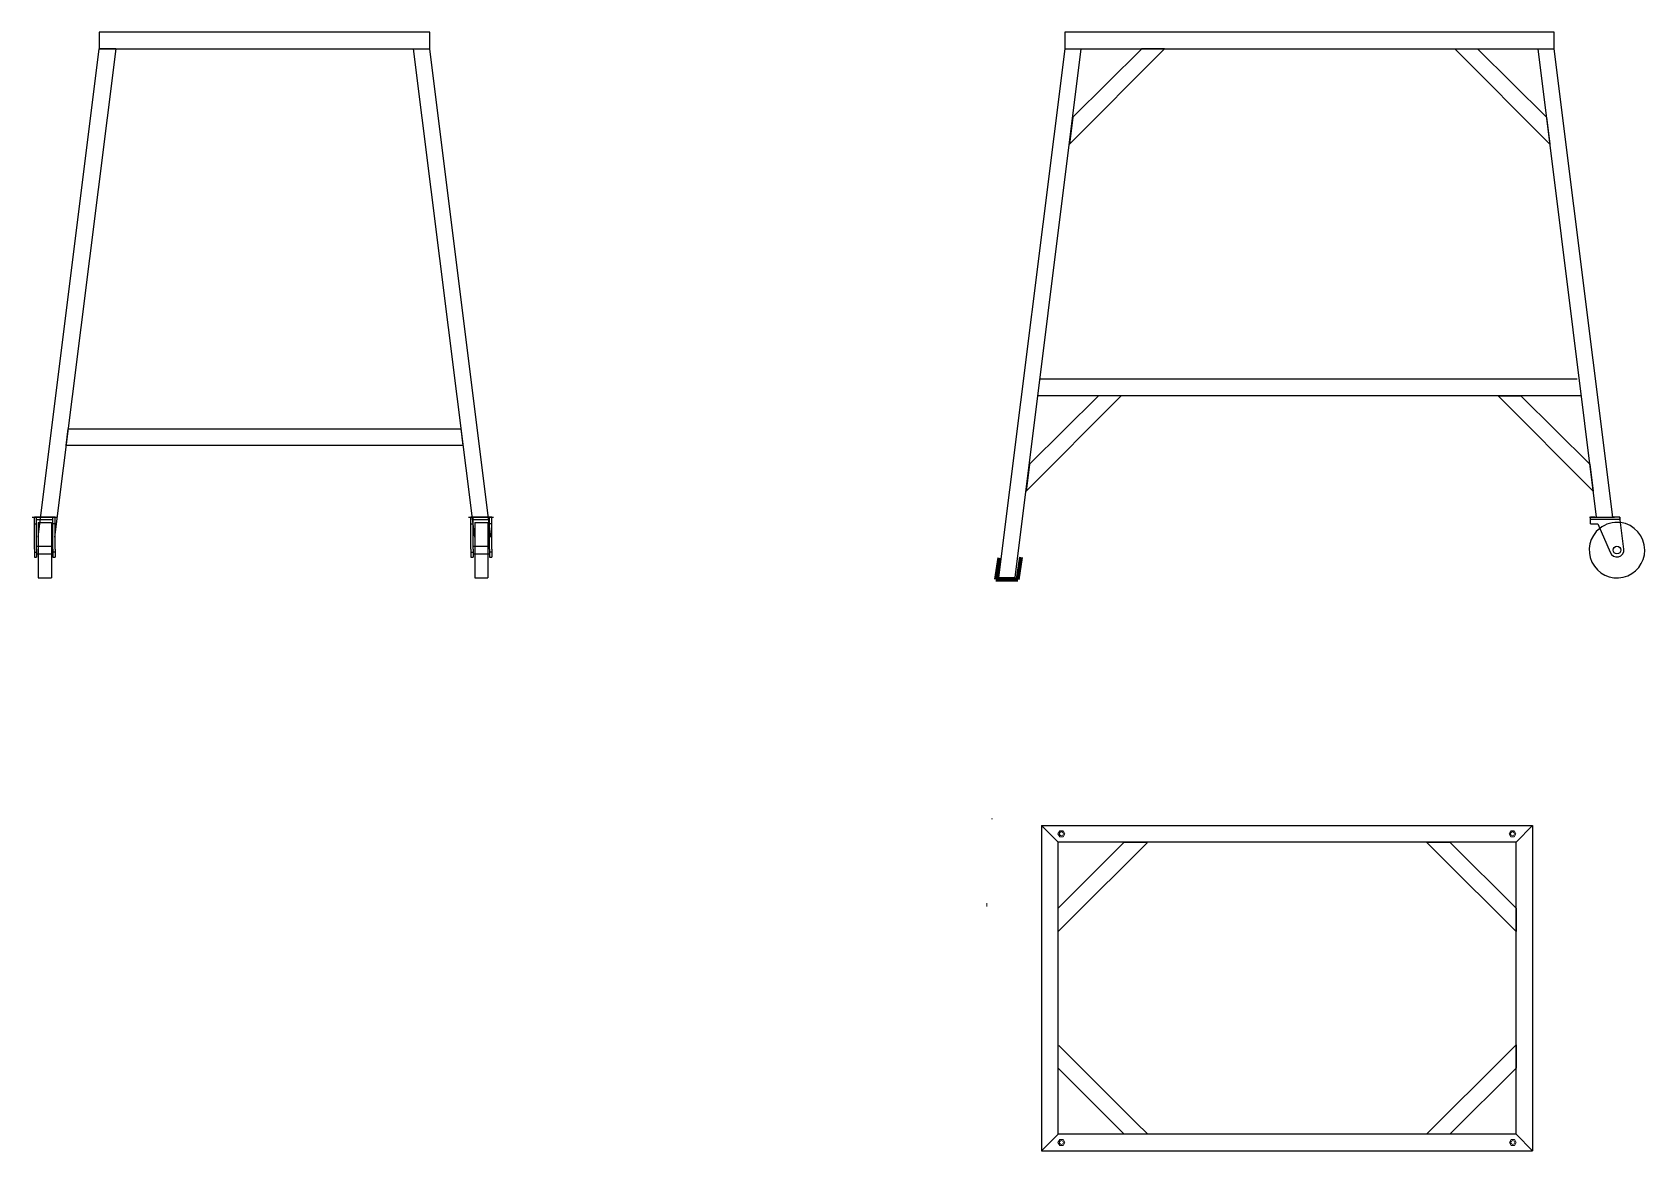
# Model space of a CAD drawing. Header units: millimetres. Extents: x -108 to 136, y -77 to 93.
import ezdxf

# ---------------------------------------------------------------- set-up
doc = ezdxf.new("R2010")
doc.units = ezdxf.units.MM
doc.layers.add('Castors', color=7, linetype='CONTINUOUS')
doc.layers.add('Frame', color=7, linetype='CONTINUOUS')
doc.layers.add('Fett', color=7, linetype='CONTINUOUS', lineweight=200)
doc.layers.add('FixingCenters', color=1, linetype='CONTINUOUS', lineweight=0)

msp = doc.modelspace()

# ---------------------------------------------------------------- linework, layer by layer
at = {"layer": 'Castors'}
for p, q in [((-106.96, 19.15), (-107.29, 19.15)), ((-107.29, 14.3), (-107.29, 19.15)), ((-107.29, 18.12), (-106.96, 18.12)), ((-106.96, 14.3), (-106.96, 19.15)), ((-104.48, 19.15), (-106.96, 19.15)), ((-106.96, 18.81), (-104.48, 18.81)), ((-106.71, 18.36), (-106.71, 14.16)), ((-106.71, 18.36), (-104.73, 18.36)), ((-104.73, 18.36), (-104.73, 14.16)), ((-104.15, 19.15), (-104.48, 19.15)), ((-104.48, 14.3), (-104.48, 19.15)), ((-104.15, 18.12), (-104.48, 18.12)), ((-104.15, 14.3), (-104.15, 19.15)), ((-40.96, 19.15), (-41.29, 19.15)), ((-41.29, 14.3), (-41.29, 19.15)), ((-41.29, 18.12), (-40.96, 18.12)), ((-40.96, 14.3), (-40.96, 19.15)), ((-38.48, 19.15), (-40.96, 19.15)), ((-40.96, 18.81), (-38.48, 18.81)), ((-40.71, 18.36), (-40.71, 14.16)), ((-40.71, 18.36), (-38.73, 18.36)), ((-38.73, 18.36), (-38.73, 14.16)), ((-38.15, 19.15), (-38.48, 19.15)), ((-38.48, 14.3), (-38.48, 19.15)), ((-38.15, 18.12), (-38.48, 18.12)), ((-38.15, 14.3), (-38.15, 19.15)), ((127.89, 19.15), (127.98, 19.15)), ((127.98, 18.12), (127.98, 19.15)), ((128.63, 19.15), (127.98, 19.15)), ((132.41, 18.81), (127.98, 18.81)), ((127.98, 18.12), (129.09, 18.12)), ((128.63, 19.15), (131.22, 19.15)), ((129.09, 18.12), (130.99, 13.87)), ((132.41, 19.15), (131.22, 19.15)), ((132.41, 19.15), (132.41, 18.81)), ((133.04, 14.3), (132.41, 19.15)), ((-106.96, 14.74), (-106.71, 14.74)), ((-106.71, 14.74), (-104.73, 14.74)), ((-106.71, 14.74), (-104.73, 14.74)), ((-104.73, 14.74), (-104.48, 14.74)), ((-40.96, 14.74), (-40.71, 14.74)), ((-40.71, 14.74), (-38.73, 14.74)), ((-40.71, 14.74), (-38.73, 14.74)), ((-38.73, 14.74), (-38.48, 14.74)), ((-107.29, 14.3), (-107.29, 13.11)), ((-107.29, 13.87), (-106.96, 13.87)), ((-107.29, 13.11), (-106.96, 13.11)), ((-106.96, 14.3), (-106.96, 13.11)), ((-106.96, 13.59), (-106.71, 13.59)), ((-106.71, 14.16), (-106.71, 9.96)), ((-106.71, 13.59), (-104.73, 13.59)), ((-106.71, 13.59), (-104.73, 13.59)), ((-104.73, 14.16), (-104.73, 9.96)), ((-104.73, 13.59), (-104.48, 13.59)), ((-104.48, 14.3), (-104.48, 13.11)), ((-104.15, 13.87), (-104.48, 13.87)), ((-104.48, 13.11), (-104.15, 13.11)), ((-104.15, 14.3), (-104.15, 13.11)), ((-41.29, 14.3), (-41.29, 13.11)), ((-41.29, 13.87), (-40.96, 13.87)), ((-41.29, 13.11), (-40.96, 13.11)), ((-40.96, 14.3), (-40.96, 13.11)), ((-40.96, 13.59), (-40.71, 13.59)), ((-40.71, 14.16), (-40.71, 9.96)), ((-40.71, 13.59), (-38.73, 13.59)), ((-40.71, 13.59), (-38.73, 13.59)), ((-38.73, 14.16), (-38.73, 9.96)), ((-38.73, 13.59), (-38.48, 13.59)), ((-38.48, 14.3), (-38.48, 13.11)), ((-38.15, 13.87), (-38.48, 13.87)), ((-38.48, 13.11), (-38.15, 13.11)), ((-38.15, 14.3), (-38.15, 13.11)), ((-106.71, 9.96), (-104.73, 9.96)), ((-40.71, 9.96), (-38.73, 9.96))]:
    msp.add_line(p, q, dxfattribs=at)
msp.add_circle((132, 14.16), 0.578, dxfattribs=at)
for radius, start, end in [(4.2, 128.4302, 0), (4.2, 82.9705, 128.4302), (4.2, 0, 82.9705), (1.05, 196.1321, 7.448)]:
    msp.add_arc((132, 14.16), radius, start, end, dxfattribs=at)
at = {"layer": 'Fett'}
for p, q in [((38.6, 13), (38.1, 9.7)), ((41.4, 9.7), (41.9, 13.1)), ((38.1, 9.7), (41.4, 9.7))]:
    msp.add_line(p, q, dxfattribs=at)
at = {"layer": 'FixingCenters'}
for p, q in [((47.74, -28.3), (47.48, -28.75)), ((47.48, -28.75), (47.74, -29.2)), ((48.26, -28.3), (47.74, -28.3)), ((47.74, -29.2), (48.26, -29.2)), ((48.52, -28.75), (48.26, -28.3)), ((48.26, -29.2), (48.52, -28.75)), ((115.94, -28.3), (115.68, -28.75)), ((115.68, -28.75), (115.94, -29.2)), ((116.46, -28.3), (115.94, -28.3)), ((115.94, -29.2), (116.46, -29.2)), ((116.72, -28.75), (116.46, -28.3)), ((116.46, -29.2), (116.72, -28.75)), ((36.7, -39.76), (36.7, -39.24)), ((47.74, -75), (47.48, -75.45)), ((47.48, -75.45), (47.74, -75.9)), ((48.26, -75), (47.74, -75)), ((48.52, -75.45), (48.26, -75)), ((48.26, -75.9), (48.52, -75.45)), ((115.99, -75), (115.73, -75.45)), ((115.73, -75.45), (115.99, -75.9)), ((116.51, -75), (115.99, -75)), ((116.77, -75.45), (116.51, -75)), ((116.51, -75.9), (116.77, -75.45)), ((47.74, -75.9), (48.26, -75.9)), ((115.99, -75.9), (116.51, -75.9))]:
    msp.add_line(p, q, dxfattribs=at)
for centre in [(48, -28.75), (116.2, -28.75), (48, -75.45), (116.25, -75.45)]:
    msp.add_circle(centre, 0.3, dxfattribs=at)
at = {"layer": 'Frame'}
for p, q in [((-47.5, 92.5), (-97.5, 92.5)), ((-97.5, 92.5), (-97.5, 90)), ((-47.5, 90), (-47.5, 92.5)), ((122.5, 92.5), (48.5, 92.5)), ((48.5, 92.5), (48.5, 90)), ((122.5, 90), (122.5, 92.5)), ((-106.74, 16.1), (-97.5, 90)), ((-94.98, 90), (-104.23, 16.1)), ((-97.5, 90), (-47.5, 90)), ((-95, 90), (-97.5, 90)), ((-50, 90), (-40.76, 16.1)), ((-38.26, 16.1), (-47.5, 90)), ((48.5, 90), (38.5, 10)), ((41, 10), (51, 90)), ((48.5, 90), (122.5, 90)), ((49.22, 75.59), (63.58, 89.98)), ((60.09, 89.95), (49.71, 79.64)), ((63.58, 89.98), (60.12, 89.98)), ((121.83, 75.59), (107.46, 89.98)), ((107.46, 89.98), (110.92, 89.98)), ((110.95, 89.95), (121.33, 79.64)), ((120.01, 89.99), (128.85, 19.14)), ((131.38, 19.15), (122.5, 89.99)), ((49.71, 79.64), (49.22, 75.59)), ((121.33, 79.64), (121.83, 75.59)), ((126, 40), (44.75, 40)), ((42.65, 23.1), (57.01, 37.49)), ((53.53, 37.46), (43.15, 27.14)), ((126.6, 37.5), (44.4, 37.5)), ((57.01, 37.49), (53.55, 37.49)), ((128.39, 23.1), (114.03, 37.49)), ((114.03, 37.49), (117.49, 37.49)), ((117.52, 37.46), (127.89, 27.14)), ((-102.5, 30), (-102.2, 32.5)), ((-102.2, 32.5), (-42.8, 32.5)), ((-42.8, 32.5), (-42.5, 30)), ((-42.5, 30), (-102.5, 30)), ((43.15, 27.14), (42.65, 23.1)), ((127.89, 27.14), (128.39, 23.1)), ((-107.62, 19.15), (-103.85, 19.15)), ((-41.65, 19.15), (-37.88, 19.15)), ((127.85, 19.15), (131.62, 19.15)), ((38.5, 10), (41, 10)), ((37.6, -26.56), (37.5, -26.47)), ((45, -27.5), (47.5, -30)), ((45, -27.5), (45, -76.7)), ((45, -27.5), (119.25, -27.5)), ((119.25, -27.5), (116.75, -30)), ((119.25, -27.5), (119.25, -76.7)), ((47.5, -74.2), (47.5, -30)), ((116.75, -30), (47.5, -30)), ((47.5, -40), (57.5, -30)), ((49.27, -41.77), (60.94, -30.1)), ((57.5, -30), (61.03, -30)), ((60.94, -30.1), (61.03, -30)), ((104.98, -31.77), (103.21, -30)), ((103.21, -30), (106.75, -30)), ((106.75, -30), (116.75, -40)), ((116.75, -74.2), (116.75, -30)), ((104.98, -31.77), (116.65, -43.44)), ((47.5, -43.54), (47.5, -40)), ((116.75, -40), (116.75, -43.53)), ((49.27, -41.77), (47.5, -43.54)), ((47.5, -64.2), (47.5, -60.67)), ((59.27, -72.43), (47.6, -60.76)), ((114.98, -62.43), (116.75, -60.66)), ((116.75, -60.66), (116.75, -64.2)), ((114.98, -62.43), (103.31, -74.1)), ((57.5, -74.2), (47.5, -64.2)), ((116.75, -64.2), (106.75, -74.2)), ((59.27, -72.43), (61.04, -74.2)), ((47.5, -74.2), (45, -76.7)), ((116.75, -74.2), (47.5, -74.2)), ((61.04, -74.2), (57.5, -74.2)), ((106.75, -74.2), (103.22, -74.2)), ((119.25, -76.7), (116.75, -74.2)), ((45, -76.7), (119.25, -76.7))]:
    msp.add_line(p, q, dxfattribs=at)

doc.saveas('drawing.dxf')
